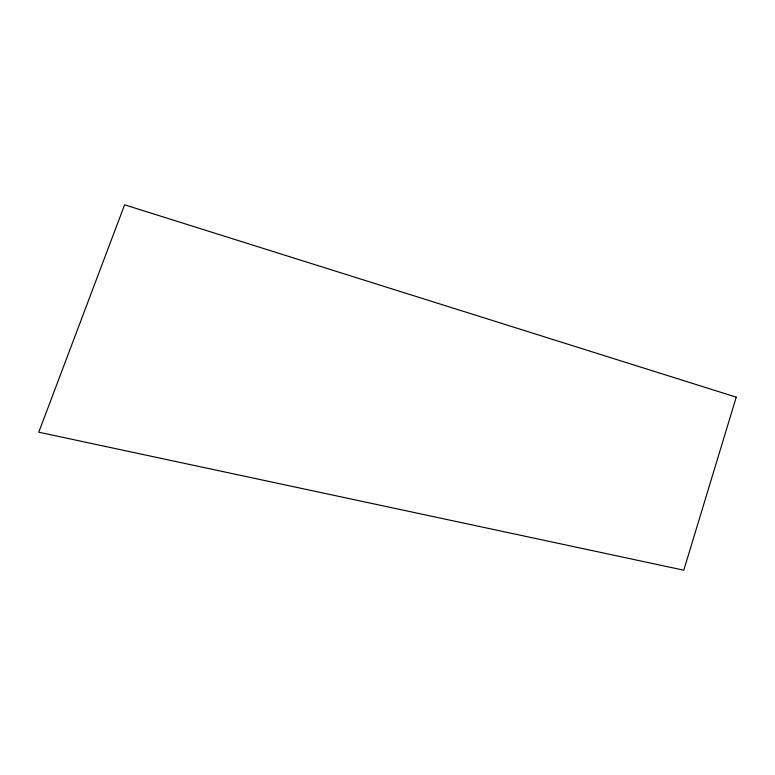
<?xml version="1.0" encoding="UTF-8"?>
<svg xmlns="http://www.w3.org/2000/svg" width="775" height="775" viewBox="0 0 775 775"><rect width="100%" height="100%" fill="white"/><g stroke="black" fill="none" stroke-linecap="round" stroke-linejoin="round"><path stroke-width="1.16" d="M736.25 397.158L683.783 570.187L38.75 432.198L124.63 204.813L736.25 397.158"/></g></svg>
